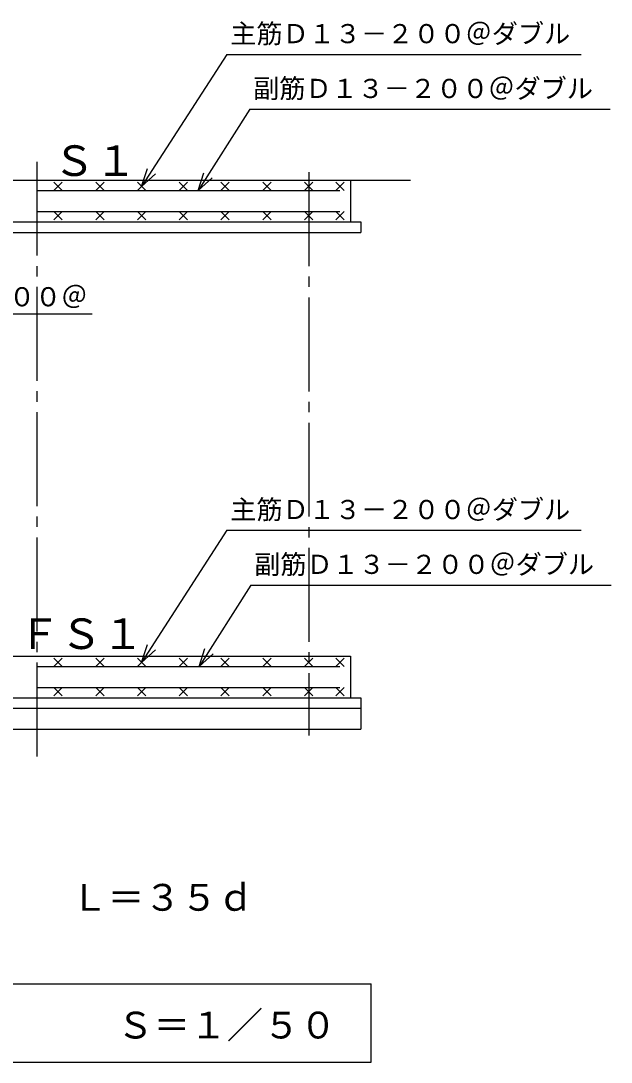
# Model space of a CAD drawing. Units: millimetres, scale not verified. Extents: x -14850 to 14850, y -10500 to 10500.
# Drawn here: x 1374 to 4201, y -2148 to 2841 of the extents above; entities that cross this region are included whole.
import ezdxf
from ezdxf.enums import TextEntityAlignment as Align

# ---------------------------------------------------------------- set-up
doc = ezdxf.new("R2010")
doc.units = ezdxf.units.MM
doc.header["$LTSCALE"] = 50
doc.linetypes.add('CHAIN2', pattern=[12, 9, -1, 1, -1])
for name, color, linetype, lineweight in [('0-0_機器', 5, 'Continuous', 25), ('0-4_文字', 5, 'Continuous', 25), ('0-5_製作', 5, 'Continuous', 25)]:
    doc.layers.add(name, color=color, linetype=linetype, lineweight=lineweight)
doc.styles.add('ＭＳ ゴシック', font='')
doc.styles.get('ＭＳ ゴシック').set_extended_font_data('MS Gothic')

msp = doc.modelspace()

# ---------------------------------------------------------------- linework, layer by layer
at = {"layer": '0-0_機器', "color": 2}
for p, q in [((2360.92, 2680.1), (1952.29, 2047.38)), ((2360.92, 2680.1), (4057.24, 2680.1)), ((2469.98, 2417.49), (2223.3, 2027.38)), ((2469.98, 2417.49), (4195.57, 2417.49)), ((1952.29, 2047.38), (1979.88, 2133.04)), ((1952.29, 2047.38), (2019.02, 2107.77)), ((2223.3, 2027.38), (2250.07, 2113.3)), ((-1394.38, 2077.38), (3239.19, 2077.38)), ((2223.3, 2027.38), (2289.45, 2088.4)), ((2952.29, 2077.38), (2952.29, 1877.38)), ((252.29, 1827.38), (3002.29, 1827.38)), ((2360.92, 400.1), (1952.29, -232.62)), ((2360.92, 400.1), (4057.24, 400.1)), ((2475.21, 137.48), (2228.53, -252.63)), ((2475.21, 137.48), (4200.8, 137.48)), ((1952.29, -232.62), (1979.88, -146.96)), ((1952.29, -232.62), (2019.02, -172.23)), ((2228.53, -252.63), (2255.3, -166.7)), ((2228.53, -252.63), (2294.68, -191.6)), ((2952.29, -202.63), (2952.29, -402.62)), ((-97.71, -402.62), (3002.29, -402.62)), ((3002.29, -402.62), (3002.29, -552.63)), ((-97.71, -452.62), (3002.29, -452.62)), ((-97.71, -552.63), (3002.29, -552.63))]:
    msp.add_line(p, q, dxfattribs=at)
at = {"layer": '0-0_機器', "color": 2, "linetype": 'CHAIN2'}
for p, q in [((1452.29, -684.02), (1452.29, 2177.67)), ((2752.29, 2115.76), (2752.29, -582.4))]:
    msp.add_line(p, q, dxfattribs=at)
at = {"layer": '0-0_機器', "color": 3}
for p, q in [((1572.29, 2067.37), (1532.29, 2027.38)), ((1532.29, 2067.37), (1572.29, 2027.38)), ((1772.29, 2067.37), (1732.29, 2027.38)), ((1732.29, 2067.37), (1772.29, 2027.38)), ((1972.29, 2067.37), (1932.29, 2027.38)), ((1932.29, 2067.37), (1972.29, 2027.38)), ((2172.29, 2067.37), (2132.29, 2027.38)), ((2132.29, 2067.37), (2172.29, 2027.38)), ((2372.29, 2067.37), (2332.29, 2027.38)), ((2332.29, 2067.37), (2372.29, 2027.38)), ((2572.29, 2067.37), (2532.29, 2027.38)), ((2532.29, 2067.37), (2572.29, 2027.38)), ((2772.29, 2067.37), (2732.29, 2027.38)), ((2732.29, 2067.37), (2772.29, 2027.38)), ((2922.29, 2067.37), (2882.29, 2027.38)), ((2882.29, 2067.37), (2922.29, 2027.38)), ((1452.29, 2027.38), (2902.29, 2027.38)), ((1452.29, 1927.38), (2902.29, 1927.38)), ((1572.29, 1927.37), (1532.29, 1887.38)), ((1532.29, 1927.37), (1572.29, 1887.38)), ((1772.29, 1927.37), (1732.29, 1887.38)), ((1732.29, 1927.37), (1772.29, 1887.38)), ((1972.29, 1927.37), (1932.29, 1887.38)), ((1932.29, 1927.37), (1972.29, 1887.38)), ((2172.29, 1927.37), (2132.29, 1887.38)), ((2132.29, 1927.37), (2172.29, 1887.38)), ((2372.29, 1927.37), (2332.29, 1887.38)), ((2332.29, 1927.37), (2372.29, 1887.38)), ((2572.29, 1927.37), (2532.29, 1887.38)), ((2532.29, 1927.37), (2572.29, 1887.38)), ((2772.29, 1927.37), (2732.29, 1887.38)), ((2732.29, 1927.37), (2772.29, 1887.38)), ((2922.29, 1927.37), (2882.29, 1887.38)), ((2882.29, 1927.37), (2922.29, 1887.38)), ((1532.29, -212.63), (1572.29, -252.62)), ((1572.29, -212.63), (1532.29, -252.62)), ((1732.29, -212.63), (1772.29, -252.62)), ((1772.29, -212.63), (1732.29, -252.62)), ((1932.29, -212.63), (1972.29, -252.62)), ((1972.29, -212.63), (1932.29, -252.62)), ((2132.29, -212.63), (2172.29, -252.62)), ((2172.29, -212.63), (2132.29, -252.62)), ((2332.29, -212.63), (2372.29, -252.62)), ((2372.29, -212.63), (2332.29, -252.62)), ((2532.29, -212.63), (2572.29, -252.62)), ((2572.29, -212.63), (2532.29, -252.62)), ((2732.29, -212.63), (2772.29, -252.62)), ((2772.29, -212.63), (2732.29, -252.62)), ((2922.29, -212.63), (2882.29, -252.62)), ((2882.29, -212.63), (2922.29, -252.62)), ((1452.29, -252.63), (2902.29, -252.63)), ((1452.29, -352.63), (2902.29, -352.63)), ((1532.29, -352.63), (1572.29, -392.62)), ((1572.29, -352.63), (1532.29, -392.62)), ((1732.29, -352.63), (1772.29, -392.62)), ((1772.29, -352.63), (1732.29, -392.62)), ((1932.29, -352.63), (1972.29, -392.62)), ((1972.29, -352.63), (1932.29, -392.62)), ((2132.29, -352.63), (2172.29, -392.62)), ((2172.29, -352.63), (2132.29, -392.62)), ((2332.29, -352.63), (2372.29, -392.62)), ((2372.29, -352.63), (2332.29, -392.62)), ((2532.29, -352.63), (2572.29, -392.62)), ((2572.29, -352.63), (2532.29, -392.62)), ((2732.29, -352.63), (2772.29, -392.62)), ((2772.29, -352.63), (2732.29, -392.62)), ((2922.29, -352.63), (2882.29, -392.62)), ((2882.29, -352.63), (2922.29, -392.62)), ((-147.71, -1773.09), (3052.29, -1773.09)), ((3052.29, -2148.09), (3052.29, -1773.09)), ((-147.71, -2148.09), (3052.29, -2148.09))]:
    msp.add_line(p, q, dxfattribs=at)
at = {"layer": '0-0_機器', "color": 2}
for points in [[(252.29, 1877.38), (252.29, -202.63), (2952.29, -202.63)], [(252.29, 1877.38), (3002.29, 1877.38), (3002.29, 1827.38)]]:
    msp.add_lwpolyline(points, dxfattribs=at)
at = {"layer": '0-4_文字', "color": 2}
msp.add_line((290.85, 1437.38), (1715.94, 1437.38), dxfattribs=at)

# ---------------------------------------------------------------- texts
at = {"layer": '0-0_機器', "color": 4, "style": 'ＭＳ ゴシック'}
for s, height, p in [('主筋Ｄ１３－２００＠ダブル', 91.79, (2376.99, 2706.15)), ('副筋Ｄ１３－２００＠ダブル', 91.79, (2486.05, 2443.53)), ('Ｓ１', 146.6, (1528.86, 2053.76)), ('主筋Ｄ１３－２００＠ダブル', 91.79, (2376.99, 426.15)), ('副筋Ｄ１３－２００＠ダブル', 91.79, (2491.28, 163.53)), ('ＦＳ１', 146.6, (1362.29, -212.63)), ('Ｓ＝１／５０', 128.4, (1834.07, -2073.17))]:
    msp.add_text(s, height=height, dxfattribs=at).set_placement(p, align=Align.BOTTOM_LEFT)
at = {"layer": '0-4_文字', "color": 4, "style": 'ＭＳ ゴシック'}
msp.add_text('帯筋\u3000Ｄ１０－１００＠', height=91.79, dxfattribs=at).set_placement((315.32, 1445.63), align=Align.BOTTOM_LEFT)
at = {"layer": '0-5_製作', "color": 4, "style": 'ＭＳ ゴシック'}
msp.add_text('Ｌ＝３５ｄ', height=128.4, dxfattribs=at).set_placement((1615.13, -1461.16), align=Align.BOTTOM_LEFT)

doc.saveas('drawing.dxf')
